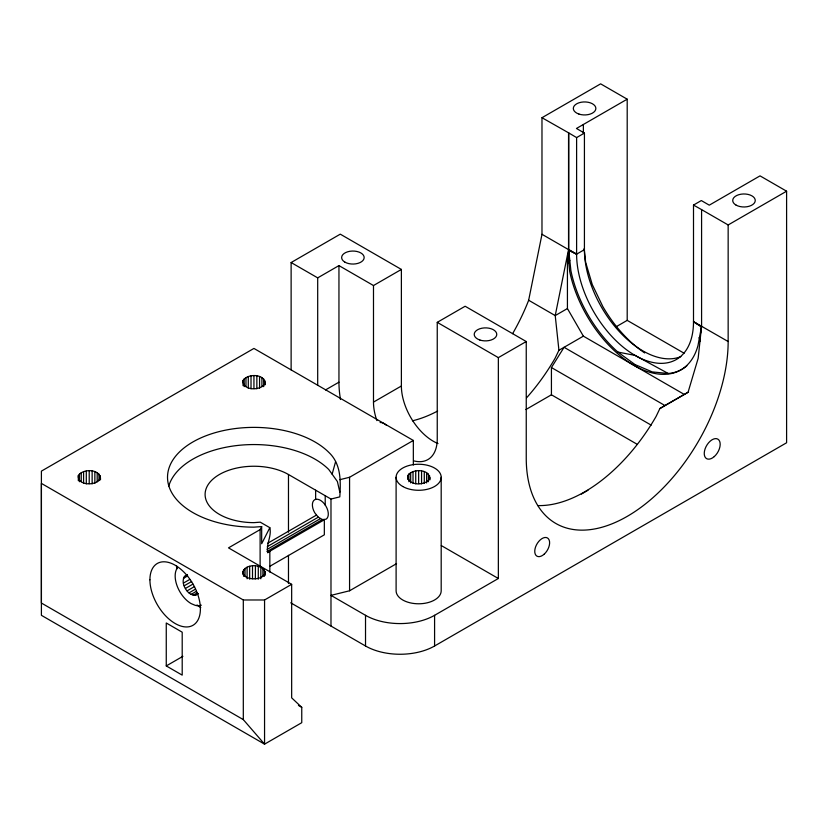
<?xml version="1.0" encoding="UTF-8"?>
<svg xmlns="http://www.w3.org/2000/svg" width="828" height="828" viewBox="0 0 828 828"><rect width="100%" height="100%" fill="white"/><g stroke="black" fill="none" stroke-linecap="round" stroke-linejoin="round"><path stroke-width="1.24" d="M78.329 480.726L78.329 475.582C83.193 468.048 101.378 468.865 100.488 479.847M79.457 481.73L79.457 474.02M81.247 481.668L81.247 472.664M83.587 483.21L83.587 471.629M86.298 483.852L86.298 470.987M89.217 483.624L89.217 470.759M92.136 483.852L92.136 470.987M94.858 483.21L94.858 471.629M97.186 481.668L97.186 472.664M78.329 475.582C77.49 485.291 93.46 485.757 98.977 480.519L98.977 474.02M100.105 479.443L100.105 475.582M166.262 665.929L166.262 622.987L182.201 632.188L182.201 675.13L166.262 665.929L182.895 656.325M242.77 574.063C242.387 562.336 267.33 563.019 265.115 575.398M243.308 719.615L243.308 599.979L41.4 483.407L41.4 603.043L243.308 719.615L264.556 744.155L301.754 722.689L301.754 707.35L291.663 697.838L291.663 584.33L228.497 547.867L260.116 529.609L261.669 526.577L253.937 527.157A86.412 49.887 0 0 1 179.096 452.326A86.412 49.887 0 0 1 328.768 452.326C341.239 463.949 340.784 481.254 339.801 496.872L330.983 499.046L288.475 474.506A48.842 28.204 0 0 0 208.811 483.655A48.842 28.204 0 0 0 253.937 522.644L260.251 522.168L269.835 527.695C271.76 535.861 266.533 543.24 267.475 551.282L268.137 552.204L269.835 551.458L269.835 572.107M243.535 576.288L243.535 569.85M245.016 576.102L245.016 568.381M247.106 578.772L247.106 567.19M249.663 579.207L249.663 566.342M252.509 578.772L252.509 565.907M242.77 571.496C242.521 577.634 250.573 579.134 255.366 578.824L255.448 565.917M258.284 579.227L258.284 566.362M260.116 566.942L260.116 529.609M260.83 578.793L260.83 567.221M261.669 526.577L261.669 543.748L269.835 527.695M262.9 576.143L262.9 568.422M264.36 576.329L264.36 569.902M291.663 584.33L264.567 599.979L264.556 744.155L41.4 615.318L41.4 471.132L253.937 348.433L413.338 440.455L413.338 465.005M330.983 499.046L330.983 626.051M413.617 460.844A45.085 26.03 60 0 0 437.246 438.923L437.246 322.351L498.352 357.634L498.352 578.503L434.586 615.318A48.842 28.204 0 0 1 365.521 615.318L330.983 595.373L349.571 590.778L349.571 477.27L413.338 440.455M265.115 571.537C265.529 576.567 259.402 578.493 255.366 578.824M686.847 365.821A93.926 54.234 60 0 1 668.268 373.5L652.247 371.907L635.055 364.599L617.874 352.066A93.926 54.234 60 0 1 570.906 270.715L568.701 250.046L568.753 132.925L541.978 117.711L541.978 234.283L528.657 300.253A142.768 82.427 -60 0 1 512.615 333.663M700.643 333.311L701.43 326.925L693.502 321.647L693.502 205.075L701.585 209.619L701.585 326.191L698.149 358.348L688.058 392.286L659.885 408.546L656.076 416.484A142.768 82.427 -60 0 1 537.848 505.577M688.565 391.986L684.321 394.449L583.367 336.158L567.428 308.554L567.428 261.917L568.743 250.315L576.609 254.165A82.655 47.724 60 0 0 635.055 355.398L668.268 373.5M187.118 574.901C176.747 579.279 189.032 600.548 198.006 593.759M701.43 326.925L697.994 345.493A93.926 54.234 60 0 1 633.844 365.303A93.926 54.234 60 0 1 569.685 271.418L568.753 262.683L568.743 250.315M568.546 133.049L568.546 249.621L555.226 315.592L558.931 350.265L555.122 358.203A142.768 82.427 -60 0 1 526.711 397.657M100.488 477.27L98.977 480.519M243.049 380.487C242.273 390.671 260.354 391.158 264.825 383.861C265.591 373.676 247.52 373.19 243.049 380.487L243.049 385.631M407.759 475.582C406.993 485.767 425.064 486.253 429.535 478.957C430.312 468.772 412.23 468.286 407.759 475.582L407.759 479.433M339.811 492.101L337.4 481.534L332.131 474.165L335.568 461.786M569.799 260.375L568.753 262.683L567.428 261.917M636.784 444.067L551.427 394.79L551.427 367.539L564.075 347.294L664.946 405.534L684.321 394.449M267.641 552.762L269.835 551.458L267.03 551.541L322.413 519.56L325.984 519.239A11.271 6.51 60 0 0 325.984 506.229L324.338 503.807A11.271 6.51 60 0 0 316.368 499.212L314.712 499.719A11.271 6.51 60 0 0 314.712 512.739L318.294 517.179L322.413 519.56M659.885 408.546L664.946 405.534M581.37 494.078L588.015 490.238M291.125 369.899L291.125 262.538L340.277 234.158L401.383 269.431L401.383 386.003A45.085 26.03 60 0 0 438.012 443.56M541.978 117.711L600.631 83.845L627.2 99.184L627.2 320.374L684.125 353.235M291.125 262.538L317.693 277.866L338.952 265.602L373.49 285.536L401.383 269.431M627.2 99.184L576.454 128.475L584.423 133.08L584.423 249.652A82.655 47.724 60 0 0 618.412 330.569A82.655 47.724 60 0 0 680.844 356.62M568.701 250.046L576.609 254.165L576.609 137.593L584.423 133.08M437.246 322.351L465.139 306.246L526.246 341.529L526.246 458.101A142.768 82.427 -60 0 0 627.2 516.382A142.768 82.427 -60 0 0 728.154 341.529L728.154 224.957L786.6 191.206L786.6 442.763L434.586 645.995A48.842 28.204 0 0 1 365.521 645.995L290.711 602.805M325.528 389.926L338.952 382.174L338.952 265.602M584.423 249.652L576.609 254.165L568.753 249.497M693.502 205.075L701.316 200.562L709.285 205.168L760.032 175.867L786.6 191.206M376.885 420.603A45.085 26.03 60 0 1 373.49 402.108L401.383 386.003M567.428 308.554L555.226 315.592L528.657 300.253M498.352 357.634L526.246 341.529M558.931 350.265L583.367 336.158M616.239 326.698L627.2 320.374M184.199 576.588L187.387 574.746M183.402 578.348L187.656 575.895M183.402 583.109L189.778 579.424M184.199 585.789L191.641 581.494M185.462 588.429L192.903 584.133M267.63 543.292L316.368 515.151M187.118 590.84L194.549 586.545M267.34 546.594L318.294 517.179M189.032 592.869L195.408 589.194M267.185 549.378L320.353 518.68M191.102 594.38L196.412 591.306M193.162 595.249L197.416 592.796M268.955 551.727L324.338 519.756L324.338 534.826L270.063 566.166M195.087 595.446L198.275 593.604M525.904 409.529L551.427 394.79M633.844 365.303L635.055 364.599M349.571 590.778L396.56 563.651M339.801 479.691L349.571 477.27M243.308 599.979L264.567 599.979M617.874 352.066L635.055 355.398A82.655 47.724 60 0 0 693.502 321.647L728.154 341.529M701.585 209.619L728.154 224.957M541.978 234.283L568.546 249.621M698.925 337.834L700.26 338.611L700.26 341.126M551.427 367.539L651.191 425.137M441.303 545.569L498.352 578.503M298.432 705.425L301.754 707.35M568.753 132.925L576.609 137.593M693.502 321.647L701.471 326.698M332.131 474.165L328.768 469.507A86.412 49.887 0 0 0 238.599 445.35A86.412 49.887 0 0 0 168.715 486.171M584.164 248.524L585.624 262.217L592.258 284.542L602.815 306.526A93.926 54.234 60 0 0 644.691 352.935M583.367 124.49L583.367 133.453M441.189 477.27L441.189 590.778A22.542 13.01 0 0 1 418.647 603.788A22.542 13.01 0 0 1 396.105 590.778L396.105 477.27M434.586 615.318L434.586 645.995M429.918 477.27L429.918 479.836M429.535 475.582L429.535 479.433M428.407 474.02L428.407 481.72M426.617 472.664L426.617 482.931M424.288 471.639L424.288 483.19M421.566 470.987L421.566 483.821M418.647 470.759L418.647 483.593M415.728 470.987L415.728 483.821M413.017 471.639L413.017 483.19M410.678 472.664L410.678 482.931M408.887 474.02L408.887 481.72M373.49 285.536L373.49 402.108M365.521 615.318L365.521 645.995M325.218 495.724L325.218 505.101M317.693 277.866L317.693 385.237M315.634 490.197L315.634 499.439M288.475 474.506L288.475 532.238M288.475 555.329L288.475 583.554M265.208 382.174L265.208 384.741M264.825 380.487L264.825 384.347M263.697 378.924L263.697 386.635M261.907 377.568L261.907 386.572M259.568 376.533L259.568 388.115M256.856 375.891L256.856 388.756M253.937 375.664L253.937 388.529M251.019 375.891L251.019 388.756M248.296 376.533L248.296 388.115M245.968 377.568L245.968 386.572M244.177 378.924L244.177 386.635M380.124 422.518A11.271 6.51 60 0 1 386.179 425.095M340.494 399.489A93.926 54.234 60 0 1 338.952 382.174M437.65 411.009A142.768 82.427 -60 0 1 412.447 420.8M201.349 605.185A22.542 13.01 60 0 1 195.222 605.33L191.102 603.581A22.542 13.01 60 0 1 177.296 567.998M200.79 607.617A35.697 20.607 60 0 1 197.023 604.957M176.768 568.971A35.697 20.607 60 0 1 176.509 565.555M402.708 486.471A22.542 13.01 0 0 0 440.424 480.633A22.542 13.01 0 0 0 412.81 464.694A22.542 13.01 0 0 0 402.708 486.471M149.92 579.807A35.697 20.607 60 0 0 187.78 626.899A35.697 20.607 60 0 0 187.78 576.423A35.697 20.607 60 0 0 149.92 579.807M544.11 554.242A10.516 6.075 -60 0 0 547.443 537.952A10.516 6.075 -60 0 0 535.002 548.985A10.516 6.075 -60 0 0 544.11 554.242M714.274 456.59A11.271 6.51 -60 0 0 717.845 439.13A11.271 6.51 -60 0 0 704.514 450.96A11.271 6.51 -60 0 0 714.274 456.59M479.847 340.018A11.271 6.51 0 0 0 496.759 334.377A11.271 6.51 0 0 0 479.847 328.747A11.271 6.51 0 0 0 479.847 340.018M344.924 262.145A11.271 6.51 0 0 0 363.782 259.236A11.271 6.51 0 0 0 349.975 251.267A11.271 6.51 0 0 0 344.924 262.145M736.02 205.075A11.271 6.51 0 0 0 754.877 202.156A11.271 6.51 0 0 0 741.07 194.187A11.271 6.51 0 0 0 736.02 205.075M578.948 114.078A11.271 6.51 0 0 0 595.86 108.447A11.271 6.51 0 0 0 578.948 102.807A11.271 6.51 0 0 0 578.948 114.078"/></g></svg>
